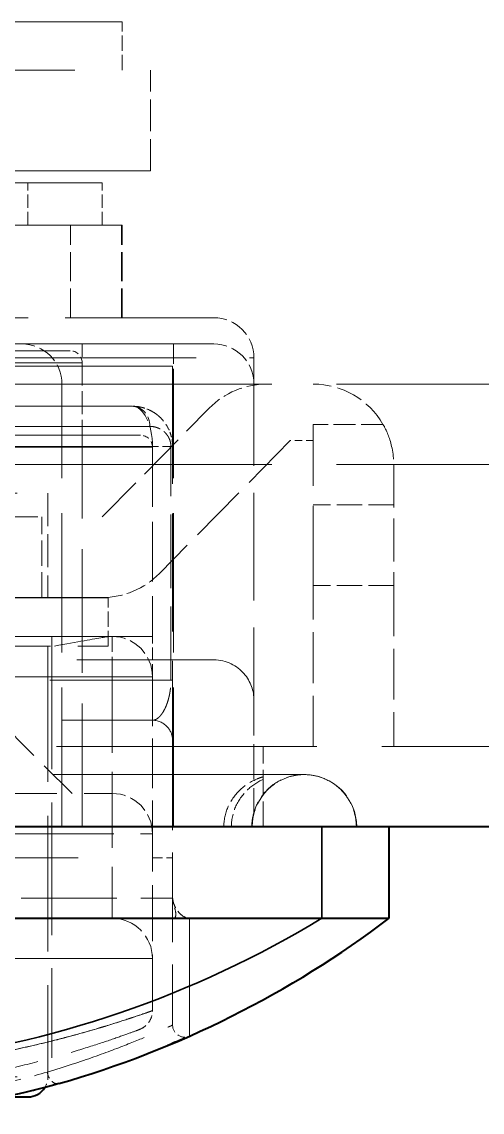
# Model space of a CAD drawing. Header units: millimetres. Extents: x 0 to 2523, y 0 to 1782.
# Drawn here: x 849.28 to 860.73, y 1201.29 to 1228.37 of the extents above; entities that cross this region are included whole.
import ezdxf

# ---------------------------------------------------------------- set-up
doc = ezdxf.new("R2010")
doc.units = ezdxf.units.MM
doc.header["$LTSCALE"] = 3
doc.linetypes.add('DASHED', pattern=[0.2067, 0.1654, -0.0413])
for name, color, linetype, lineweight in [('가려진 것(ISO)', 2, 'DASHED', 18), ('가려진 좁은 것(ISO)', 2, 'DASHED', 18), ('가시적인 것(ISO)', 3, 'Continuous', 40), ('가시적인 좁은 것(ISO)', 3, 'Continuous', 35)]:
    doc.layers.add(name, color=color, linetype=linetype, lineweight=lineweight)

msp = doc.modelspace()

# ---------------------------------------------------------------- linework, layer by layer
at = {"layer": '가려진 것(ISO)', "ltscale": 14.354425}
msp.add_line((851.7766, 1228.3739), (834.7766, 1228.3739), dxfattribs=at)
at = {"layer": '가려진 것(ISO)', "ltscale": 0.761779}
for p, q in [((851.7766, 1227.1739), (851.7766, 1228.3739)), ((851.4266, 1212.8662), (851.4266, 1214.0662))]:
    msp.add_line(p, q, dxfattribs=at)
at = {"layer": '가려진 것(ISO)', "ltscale": 15.158576}
for p, q in [((824.2766, 1227.1739), (852.4761, 1227.1739)), ((852.4761, 1224.6739), (824.2766, 1224.6739))]:
    msp.add_line(p, q, dxfattribs=at)
at = {"layer": '가려진 것(ISO)', "ltscale": 1.587147}
msp.add_line((852.4761, 1224.6739), (852.4761, 1227.1739), dxfattribs=at)
at = {"layer": '가려진 것(ISO)', "ltscale": 13.510047}
msp.add_line((851.2766, 1224.3739), (835.2766, 1224.3739), dxfattribs=at)
at = {"layer": '가려진 것(ISO)', "ltscale": 0.666544}
for p, q in [((849.4266, 1223.3239), (849.4266, 1224.3739)), ((851.2766, 1223.3239), (851.2766, 1224.3739))]:
    msp.add_line(p, q, dxfattribs=at)
at = {"layer": '가려진 것(ISO)', "ltscale": 14.593666}
msp.add_line((851.7766, 1223.3239), (838.7723, 1223.3239), dxfattribs=at)
at = {"layer": '가려진 것(ISO)', "ltscale": 1.460167}
for p, q in [((850.485, 1221.0239), (850.485, 1223.3239)), ((851.7571, 1221.0239), (851.7571, 1223.3239)), ((851.7766, 1221.0239), (851.7766, 1223.3239))]:
    msp.add_line(p, q, dxfattribs=at)
at = {"layer": '가려진 것(ISO)', "ltscale": 7.442914}
msp.add_line((854.0499, 1221.0239), (848.2766, 1221.0239), dxfattribs=at)
at = {"layer": '가려진 것(ISO)', "ltscale": 13.645111}
msp.add_line((854.0499, 1220.3739), (832.5033, 1220.3739), dxfattribs=at)
at = {"layer": '가려진 것(ISO)', "ltscale": 12.159042}
msp.add_line((850.4766, 1220.2048), (836.0766, 1220.2048), dxfattribs=at)
at = {"layer": '가려진 것(ISO)', "ltscale": 5.39654}
msp.add_line((855.0499, 1220.0239), (855.0499, 1211.5239), dxfattribs=at)
at = {"layer": '가려진 것(ISO)', "ltscale": 12.349028}
msp.add_line((833.5266, 1219.8239), (853.0266, 1219.8239), dxfattribs=at)
at = {"layer": '가려진 것(ISO)', "ltscale": 1.142718}
msp.add_line((850.7766, 1219.9048), (850.7766, 1218.1048), dxfattribs=at)
at = {"layer": '가려진 것(ISO)', "ltscale": 5.904459}
msp.add_line((853.0266, 1219.8239), (853.0266, 1210.5239), dxfattribs=at)
at = {"layer": '가려진 것(ISO)', "ltscale": 12.988315}
for p, q in [((808.7766, 1219.3739), (1106.7766, 1219.3739)), ((808.7766, 1217.3739), (1106.7766, 1217.3739))]:
    msp.add_line(p, q, dxfattribs=at)
at = {"layer": '가려진 것(ISO)', "ltscale": 6.983788}
msp.add_line((850.2766, 1208.3739), (850.2766, 1219.3739), dxfattribs=at)
at = {"layer": '가려진 것(ISO)', "ltscale": 11.397629}
msp.add_line((834.5266, 1218.8239), (852.0266, 1218.8239), dxfattribs=at)
at = {"layer": '가려진 것(ISO)', "ltscale": 2.408897}
msp.add_line((851.2766, 1216.0739), (853.939, 1218.7773), dxfattribs=at)
at = {"layer": '가려진 것(ISO)', "ltscale": 0.001875}
msp.add_line((852.0266, 1218.8239), (852.0289, 1218.8239), dxfattribs=at)
at = {"layer": '가려진 것(ISO)', "ltscale": 3.989087}
msp.add_line((856.5266, 1214.3739), (856.5266, 1218.3739), dxfattribs=at)
at = {"layer": '가려진 것(ISO)', "ltscale": 1.099577}
msp.add_line((858.2586, 1218.3739), (856.5266, 1218.3739), dxfattribs=at)
at = {"layer": '가려진 것(ISO)', "ltscale": 15.114366}
msp.add_line((852.2266, 1218.1048), (834.3266, 1218.1048), dxfattribs=at)
at = {"layer": '가려진 것(ISO)', "ltscale": 2.983925}
msp.add_line((852.5266, 1217.8048), (852.5266, 1213.1048), dxfattribs=at)
at = {"layer": '가려진 것(ISO)', "ltscale": 2.940551}
msp.add_line((855.9515, 1217.9705), (852.7015, 1214.6705), dxfattribs=at)
at = {"layer": '가려진 것(ISO)', "ltscale": 0.364987}
msp.add_line((856.5266, 1217.9705), (855.9515, 1217.9705), dxfattribs=at)
at = {"layer": '가려진 것(ISO)', "ltscale": 2.153635}
msp.add_line((858.5266, 1217.3739), (858.5266, 1214.3739), dxfattribs=at)
at = {"layer": '가려진 것(ISO)', "ltscale": 11.230227}
msp.add_line((836.6266, 1216.6662), (849.9266, 1216.6662), dxfattribs=at)
at = {"layer": '가려진 것(ISO)', "ltscale": 1.650637}
msp.add_line((849.9266, 1216.6662), (849.9266, 1214.0662), dxfattribs=at)
at = {"layer": '가려진 것(ISO)', "ltscale": 1.269698}
for p, q in [((858.5266, 1216.3739), (856.5266, 1216.3739)), ((849.7766, 1214.0739), (849.7766, 1216.0739)), ((855.2766, 1208.3739), (855.2766, 1210.3739))]:
    msp.add_line(p, q, dxfattribs=at)
at = {"layer": '가려진 것(ISO)', "ltscale": 12.901145}
for p, q in [((835.2766, 1216.0739), (851.2766, 1216.0739)), ((851.2766, 1214.0739), (835.2766, 1214.0739))]:
    msp.add_line(p, q, dxfattribs=at)
at = {"layer": '가려진 것(ISO)', "ltscale": 2.539495}
for p, q in [((856.5266, 1210.3739), (856.5266, 1214.3739)), ((858.5266, 1214.3739), (858.5266, 1210.3739))]:
    msp.add_line(p, q, dxfattribs=at)
at = {"layer": '가려진 것(ISO)', "ltscale": 5.473363}
for p, q in [((851.4266, 1214.0662), (847.2766, 1214.0662)), ((847.2766, 1212.8662), (851.4266, 1212.8662))]:
    msp.add_line(p, q, dxfattribs=at)
at = {"layer": '가려진 것(ISO)', "ltscale": 11.715744}
msp.add_line((852.5266, 1213.1048), (834.0266, 1213.1048), dxfattribs=at)
at = {"layer": '가려진 것(ISO)', "ltscale": 6.645207}
msp.add_line((850.0266, 1213.1048), (850.0266, 1202.6381), dxfattribs=at)
at = {"layer": '가려진 것(ISO)', "ltscale": 6.793318}
msp.add_line((849.9266, 1212.8662), (849.9266, 1202.1662), dxfattribs=at)
at = {"layer": '가려진 것(ISO)', "ltscale": 14.627704}
msp.add_line((832.5033, 1212.5239), (854.0499, 1212.5239), dxfattribs=at)
at = {"layer": '가려진 것(ISO)', "ltscale": 2.918018}
msp.add_line((847.2766, 1212.4548), (850.5266, 1209.2048), dxfattribs=at)
at = {"layer": '가려진 것(ISO)', "ltscale": 2.476006}
msp.add_line((852.5266, 1212.1048), (852.5266, 1208.2048), dxfattribs=at)
at = {"layer": '가려진 것(ISO)', "ltscale": 1.765907}
msp.add_line((855.0499, 1211.5239), (855.0499, 1208.7424), dxfattribs=at)
at = {"layer": '가려진 것(ISO)', "ltscale": 13.093872}
msp.add_line((834.0266, 1211.0239), (852.5266, 1211.0239), dxfattribs=at)
at = {"layer": '가려진 것(ISO)', "ltscale": 4.48956}
msp.add_line((853.0266, 1210.5239), (853.0266, 1203.4525), dxfattribs=at)
at = {"layer": '가려진 것(ISO)', "ltscale": 13.051158}
msp.add_line((1131.7766, 1210.3739), (783.7766, 1210.3739), dxfattribs=at)
at = {"layer": '가려진 것(ISO)', "ltscale": 12.600935}
msp.add_line((856.2966, 1209.6739), (830.2566, 1209.6739), dxfattribs=at)
at = {"layer": '가려진 것(ISO)', "ltscale": 0.295767}
msp.add_line((856.3049, 1209.6739), (856.2966, 1209.6739), dxfattribs=at)
at = {"layer": '가려진 것(ISO)', "ltscale": 5.452487}
msp.add_line((847.4459, 1209.2048), (851.5266, 1209.2048), dxfattribs=at)
at = {"layer": '가려진 것(ISO)', "ltscale": 2.78993}
msp.add_line((852.5266, 1203.8103), (852.5266, 1208.2048), dxfattribs=at)
at = {"layer": '가려진 것(ISO)', "ltscale": 0.997197}
for centre in [(854.0499, 1220.0239), (849.2766, 1219.3739), (854.0499, 1219.3739), (851.5266, 1212.1048), (851.5266, 1208.2048)]:
    msp.add_arc(centre, 1, 0, 90, dxfattribs=at)
at = {"layer": '가려진 것(ISO)', "ltscale": 0.299089}
for centre in [(850.4766, 1219.9048), (852.2266, 1217.8048)]:
    msp.add_arc(centre, 0.3, 0, 90, dxfattribs=at)
at = {"layer": '가려진 것(ISO)', "ltscale": 1.006889}
msp.add_arc((855.364, 1217.3739), 2, 90.00004, 135.43736, dxfattribs=at)
at = {"layer": '가려진 것(ISO)', "ltscale": 1.329628}
msp.add_arc((856.5266, 1217.3739), 2, 30, 89.99996, dxfattribs=at)
at = {"layer": '가려진 것(ISO)', "ltscale": 1.00689}
msp.add_arc((851.2766, 1216.0739), 2, 270, 315.43736, dxfattribs=at)
at = {"layer": '가려진 것(ISO)', "ltscale": 1.296386}
for start, end in [(90, 180), (0, 90)]:
    msp.add_arc((856.3049, 1208.3739), 1.3, start, end, dxfattribs=at)
at = {"layer": '가려진 것(ISO)', "ltscale": 1.21262}
msp.add_arc((851.5266, 1205.1048), 1, 0, 90, dxfattribs=at)
at = {"layer": '가려진 것(ISO)', "ltscale": 0.378595}
msp.add_arc((853.3266, 1203.4525), 0.3, 180, 293.91653, dxfattribs=at)
at = {"layer": '가려진 것(ISO)', "ltscale": 0.176454}
msp.add_arc((849.4266, 1202.1662), 0.5, 328.13407, 0, dxfattribs=at)
at = {"layer": '가려진 것(ISO)', "ltscale": 0.163274}
msp.add_ellipse((853.3423, 1206.1048), major_axis=(0.3158, 0), ratio=0.00001, start_param=3.1416056, end_param=3.5468886, dxfattribs=at)
at = {"layer": '가려진 것(ISO)', "ltscale": 0.606404}
msp.add_open_spline([(852.6856, 1218.576), (852.6733, 1218.5868), (852.6606, 1218.5974), (852.6475, 1218.6078), (852.6188, 1218.6305), (852.5881, 1218.6523), (852.555, 1218.6729), (852.5219, 1218.6935), (852.4864, 1218.7129), (852.4483, 1218.7306), (852.4102, 1218.7484), (852.3694, 1218.7644), (852.3258, 1218.7781), (852.2821, 1218.7918), (852.2356, 1218.8031), (852.1857, 1218.8112), (852.1359, 1218.8192), (852.0827, 1218.8239), (852.0266, 1218.8239)], degree=3, knots=[0.63610826, 0.63610826, 0.63610826, 0.63610826, 0.66666667, 0.66666667, 0.66666667, 0.73333333, 0.73333333, 0.73333333, 0.8, 0.8, 0.8, 0.86666667, 0.86666667, 0.86666667, 0.93333333, 0.93333333, 0.93333333, 1, 1, 1, 1], dxfattribs=at)
at = {"layer": '가려진 것(ISO)', "ltscale": 0.416744}
msp.add_open_spline([(852.0909, 1218.8218), (852.2342, 1218.8126), (852.3745, 1218.7726), (852.5194, 1218.6943), (852.5366, 1218.6843), (852.5535, 1218.6738)], degree=3, knots=[0, 0, 0, 0, 0.057559558, 0.057559558, 0.065405946, 0.065405946, 0.065405946, 0.065405946], dxfattribs=at)
at = {"layer": '가려진 것(ISO)', "ltscale": 0.332304}
msp.add_open_spline([(852.6856, 1218.576), (852.7361, 1218.5318), (852.7835, 1218.4814), (852.8712, 1218.3645), (852.9114, 1218.2968), (852.9437, 1218.2225)], degree=3, knots=[0, 0, 0, 0, 0.025535917, 0.025535917, 0.052246038, 0.052246038, 0.052246038, 0.052246038], dxfattribs=at)
at = {"layer": '가려진 것(ISO)', "ltscale": 1.844594}
msp.add_open_spline([(858.2586, 1218.3739), (858.2835, 1218.3364), (858.3208, 1218.2801), (858.4592, 1217.9206), (858.5263, 1217.6705), (858.5266, 1217.3739)], degree=3, knots=[-0.61266995, -0.61266995, -0.61266995, -0.61266995, -0.46636399, -0.46636399, -0.33262756, -0.33262756, -0.33262756, -0.33262756], dxfattribs=at)
at = {"layer": '가려진 것(ISO)', "ltscale": 0.2691}
msp.add_open_spline([(853.0266, 1217.8239), (853.0266, 1217.8528), (853.0253, 1217.8812), (853.023, 1217.9087), (853.0206, 1217.9363), (853.0172, 1217.9631), (853.0128, 1217.9895), (853.0083, 1218.016), (853.0028, 1218.0422), (852.9963, 1218.0679), (852.9899, 1218.0936), (852.9824, 1218.1189), (852.9738, 1218.1445), (852.9651, 1218.1701), (852.9552, 1218.1959), (852.9438, 1218.2222), (852.9438, 1218.2223), (852.9437, 1218.2224), (852.9437, 1218.2225)], degree=3, knots=[0, 0, 0, 0, 0.06666667, 0.06666667, 0.06666667, 0.13333333, 0.13333333, 0.13333333, 0.2, 0.2, 0.2, 0.26666667, 0.26666667, 0.26666667, 0.33333333, 0.33333333, 0.33333333, 0.33358734, 0.33358734, 0.33358734, 0.33358734], dxfattribs=at)
at = {"layer": '가려진 것(ISO)', "ltscale": 0.11017}
msp.add_open_spline([(853.0117, 1217.9956), (853.0214, 1217.9398), (853.0266, 1217.8816), (853.0266, 1217.8239)], degree=3, dxfattribs=at)
at = {"layer": '가려진 것(ISO)', "ltscale": 3.177325}
msp.add_open_spline([(855.0499, 1211.5239), (855.0499, 1211.7454), (854.9719, 1211.9893), (854.6313, 1212.3775), (854.3691, 1212.5239), (854.0499, 1212.5239)], degree=3, knots=[-1.43309057, -1.43309057, -1.43309057, -1.43309057, -1.19562768, -1.19562768, -0.95816479, -0.95816479, -0.95816479, -0.95816479], dxfattribs=at)
at = {"layer": '가려진 것(ISO)', "ltscale": 2.020038}
msp.add_open_spline([(852.5266, 1211.0239), (852.6849, 1211.0239), (852.8167, 1210.9512), (852.9876, 1210.7568), (853.0266, 1210.6345), (853.0266, 1210.5239)], degree=3, knots=[0.59163886, 0.59163886, 0.59163886, 0.59163886, 0.74189874, 0.74189874, 0.89215861, 0.89215861, 0.89215861, 0.89215861], dxfattribs=at)
at = {"layer": '가려진 것(ISO)', "ltscale": 1.296841}
msp.add_open_spline([(854.9966, 1208.3739), (854.9966, 1208.5106), (855.0183, 1208.6469), (855.0605, 1208.7764), (855.1026, 1208.9059), (855.1653, 1209.0286), (855.245, 1209.1382), (855.3247, 1209.2479), (855.4213, 1209.3447), (855.531, 1209.4245), (855.6406, 1209.5044), (855.7633, 1209.5673), (855.893, 1209.6097), (856.0228, 1209.6521), (856.1595, 1209.6739), (856.2966, 1209.6739)], degree=3, knots=[0, 0, 0, 0, 0.2, 0.2, 0.2, 0.4, 0.4, 0.4, 0.6, 0.6, 0.6, 0.8, 0.8, 0.8, 1, 1, 1, 1], dxfattribs=at)
at = {"layer": '가려진 것(ISO)', "ltscale": 1.296803}
msp.add_open_spline([(856.2966, 1209.6739), (856.4337, 1209.6739), (856.5704, 1209.6521), (856.7001, 1209.6097), (856.8298, 1209.5673), (856.9525, 1209.5044), (857.0622, 1209.4246), (857.1718, 1209.3447), (857.2684, 1209.2479), (857.3481, 1209.1382), (857.4278, 1209.0286), (857.4905, 1208.9059), (857.5327, 1208.7764), (857.5749, 1208.6469), (857.5966, 1208.5106), (857.5966, 1208.3739)], degree=3, knots=[0, 0, 0, 0, 0.2, 0.2, 0.2, 0.4, 0.4, 0.4, 0.6, 0.6, 0.6, 0.8, 0.8, 0.8, 1, 1, 1, 1], dxfattribs=at)
at = {"layer": '가려진 것(ISO)', "ltscale": 0.58425}
msp.add_open_spline([(853.0522, 1206.1048), (853.069, 1206.1048), (853.0896, 1206.1198), (853.1129, 1206.1927), (853.1059, 1206.2477), (853.0861, 1206.341), (853.0709, 1206.3926), (853.0506, 1206.4712), (853.044, 1206.4981), (853.0336, 1206.5514), (853.0295, 1206.5778), (853.0276, 1206.6048)], degree=3, knots=[0.000001, 0.000001, 0.000001, 0.000001, 0.02448974, 0.02448974, 0.0544278, 0.0544278, 0.08463518, 0.08463518, 0.09880659, 0.09880659, 0.11135374, 0.11135374, 0.11135374, 0.11135374], dxfattribs=at)
at = {"layer": '가려진 것(ISO)', "ltscale": 0.513669}
msp.add_open_spline([(853.0276, 1206.6048), (853.0312, 1206.5536), (853.0437, 1206.4993), (853.0753, 1206.418), (853.0877, 1206.3916), (853.123, 1206.3278), (853.1479, 1206.2919), (853.2158, 1206.2121), (853.2627, 1206.1719), (853.3592, 1206.1182), (853.4057, 1206.1048), (853.4482, 1206.1048)], degree=3, knots=[0.000001834, 0.000001834, 0.000001834, 0.000001834, 0.015415401, 0.015415401, 0.02328266, 0.02328266, 0.035523841, 0.035523841, 0.053895909, 0.053895909, 0.071218311, 0.071218311, 0.071218311, 0.071218311], dxfattribs=at)
at = {"layer": '가려진 것(ISO)', "ltscale": 0.383739}
msp.add_open_spline([(852.2033, 1203.3427), (852.2663, 1203.3666), (852.3232, 1203.4025), (852.3716, 1203.4486), (852.42, 1203.4948), (852.4596, 1203.5515), (852.4861, 1203.6135), (852.5127, 1203.6755), (852.5265, 1203.7428), (852.5265, 1203.8103)], degree=3, knots=[0.00000003, 0.00000003, 0.00000003, 0.00000003, 0.33333333, 0.33333333, 0.33333333, 0.66666667, 0.66666667, 0.66666667, 1, 1, 1, 1], dxfattribs=at)
at = {"layer": '가려진 것(ISO)', "ltscale": 6.925572}
msp.add_open_spline([(846.2995, 1201.9075), (846.7302, 1201.959), (847.1457, 1202.0198), (847.5456, 1202.0878), (847.9456, 1202.1558), (848.3299, 1202.231), (848.6927, 1202.3099), (849.0555, 1202.3889), (849.3969, 1202.4715), (849.7127, 1202.554), (850.0284, 1202.6364), (850.3186, 1202.7187), (850.5799, 1202.7969), (850.8413, 1202.8751), (851.0738, 1202.9492), (851.2761, 1203.0161), (851.4783, 1203.083), (851.6502, 1203.1426), (851.788, 1203.1915), (851.9258, 1203.2403), (852.0295, 1203.2783), (852.0979, 1203.3036), (852.1664, 1203.3289), (852.1995, 1203.3414), (852.2033, 1203.3428)], degree=3, knots=[0, 0, 0, 0, 0.125, 0.125, 0.125, 0.25, 0.25, 0.25, 0.375, 0.375, 0.375, 0.5, 0.5, 0.5, 0.625, 0.625, 0.625, 0.75, 0.75, 0.75, 0.875, 0.875, 0.875, 1, 1, 1, 1], dxfattribs=at)
at = {"layer": '가려진 것(ISO)', "ltscale": 0.01334}
msp.add_open_spline([(853.4302, 1203.1709), (853.4332, 1203.172), (853.4362, 1203.1732), (853.4408, 1203.175), (853.4423, 1203.1757), (853.4446, 1203.1766), (853.4454, 1203.177), (853.4464, 1203.1774), (853.4466, 1203.1775), (853.447, 1203.1777), (853.4471, 1203.1777), (853.4475, 1203.1779), (853.4477, 1203.178), (853.448, 1203.1781), (853.4481, 1203.1782), (853.4482, 1203.1782)], degree=3, knots=[0, 0, 0, 0, 0.0009744951, 0.0009744951, 0.0014672886, 0.0014672886, 0.0017285839, 0.0017285839, 0.0018084557, 0.0018084557, 0.0018762776, 0.0018762776, 0.0019903639, 0.0019903639, 0.0021149523, 0.0021149523, 0.0021149523, 0.0021149523], dxfattribs=at)
at = {"layer": '가려진 것(ISO)', "ltscale": 1.095966}
msp.add_open_spline([(851.4134, 1202.38), (851.0731, 1202.2633), (850.6944, 1202.1417), (850.2845, 1202.0225)], degree=3, dxfattribs=at)
at = {"layer": '가려진 좁은 것(ISO)', "ltscale": 0.641886}
msp.add_line((850.7766, 1220.3739), (850.7766, 1219.9048), dxfattribs=at)
at = {"layer": '가려진 좁은 것(ISO)', "ltscale": 0.997197}
for p, q in [((853.0499, 1220.3739), (853.0499, 1219.3739)), ((851.5266, 1212.1048), (851.5266, 1213.1048))]:
    msp.add_line(p, q, dxfattribs=at)
at = {"layer": '가려진 좁은 것(ISO)', "ltscale": 10.747838}
msp.add_line((848.2766, 1220.0239), (855.0499, 1220.0239), dxfattribs=at)
at = {"layer": '가려진 좁은 것(ISO)', "ltscale": 12.665669}
msp.add_line((850.7766, 1219.9048), (835.7766, 1219.9048), dxfattribs=at)
at = {"layer": '가려진 좁은 것(ISO)', "ltscale": 6.983788}
msp.add_line((853.0499, 1208.3739), (853.0499, 1219.3739), dxfattribs=at)
at = {"layer": '가려진 좁은 것(ISO)', "ltscale": 11.963363}
msp.add_line((834.0923, 1218.3239), (852.4609, 1218.3239), dxfattribs=at)
at = {"layer": '가려진 좁은 것(ISO)', "ltscale": 6.178022}
msp.add_line((850.7766, 1208.3739), (850.7766, 1218.1048), dxfattribs=at)
at = {"layer": '가려진 좁은 것(ISO)', "ltscale": 14.916949}
for p, q in [((852.5266, 1217.8239), (834.0266, 1217.8239)), ((834.0266, 1207.6048), (852.5266, 1207.6048))]:
    msp.add_line(p, q, dxfattribs=at)
at = {"layer": '가려진 좁은 것(ISO)', "ltscale": 11.715744}
for p, q in [((852.5266, 1217.8048), (834.0266, 1217.8048)), ((852.5266, 1212.1048), (834.0266, 1212.1048)), ((852.5266, 1205.1048), (834.0266, 1205.1048))]:
    msp.add_line(p, q, dxfattribs=at)
at = {"layer": '가려진 좁은 것(ISO)', "ltscale": 0.012046}
msp.add_line((852.5266, 1217.8048), (852.5266, 1217.8239), dxfattribs=at)
at = {"layer": '가려진 좁은 것(ISO)', "ltscale": 3.682313}
msp.add_line((852.9857, 1212.0239), (852.9857, 1217.8239), dxfattribs=at)
at = {"layer": '가려진 좁은 것(ISO)', "ltscale": 1.269698}
msp.add_line((858.5266, 1214.3739), (856.5266, 1214.3739), dxfattribs=at)
at = {"layer": '가려진 좁은 것(ISO)', "ltscale": 0.634799}
msp.add_line((852.5266, 1212.1048), (852.5266, 1213.1048), dxfattribs=at)
at = {"layer": '가려진 좁은 것(ISO)', "ltscale": 3.809293}
msp.add_line((851.5266, 1212.1048), (851.5266, 1206.1048), dxfattribs=at)
at = {"layer": '가려진 좁은 것(ISO)', "ltscale": 13.227976}
msp.add_line((833.5674, 1212.0239), (852.9857, 1212.0239), dxfattribs=at)
at = {"layer": '가려진 좁은 것(ISO)', "ltscale": 0.129137}
msp.add_line((853.0266, 1212.0239), (852.9857, 1212.0239), dxfattribs=at)
at = {"layer": '가려진 좁은 것(ISO)', "ltscale": 5.401114}
msp.add_line((848.8826, 1208.2048), (852.5266, 1208.2048), dxfattribs=at)
at = {"layer": '가려진 좁은 것(ISO)', "ltscale": 0.498548}
msp.add_line((852.5266, 1207.6048), (853.0266, 1207.6048), dxfattribs=at)
at = {"layer": '가려진 좁은 것(ISO)', "ltscale": 7.355735}
msp.add_line((853.4482, 1203.1782), (853.4482, 1206.1048), dxfattribs=at)
at = {"layer": '가려진 좁은 것(ISO)', "ltscale": 11.230227}
msp.add_line((836.6266, 1202.1662), (849.9266, 1202.1662), dxfattribs=at)
at = {"layer": '가려진 좁은 것(ISO)', "ltscale": 0.498548}
for centre, major_axis, ratio, start_param, end_param in [((852.0266, 1218.3239), (0, 0.5), 0.8686325, 4.712389, 6.2831853), ((852.5266, 1217.8239), (0.5, 0), 0.0000128, 0, 1.5707962)]:
    msp.add_ellipse(centre, major_axis=major_axis, ratio=ratio, start_param=start_param, end_param=end_param, dxfattribs=at)
at = {"layer": '가려진 좁은 것(ISO)', "ltscale": 1.056869}
msp.add_ellipse((852.0265, 1217.8238), major_axis=(0, 1.0001), ratio=0.5000004, start_param=4.712513, end_param=6.2831912, dxfattribs=at)
at = {"layer": '가려진 좁은 것(ISO)', "ltscale": 0.129137}
msp.add_ellipse((852.5266, 1217.8239), major_axis=(0.5, 0), ratio=0.00001, start_param=6.2831535, end_param=6.6902671, dxfattribs=at)
at = {"layer": '가려진 좁은 것(ISO)', "ltscale": 0.335054}
msp.add_ellipse((850.115, 1202.2858), major_axis=(0.0828, -0.2884), ratio=0.6658707, start_param=4.5235686, end_param=6.2831853, dxfattribs=at)
at = {"layer": '가려진 좁은 것(ISO)', "ltscale": 0.865119}
msp.add_open_spline([(852.9857, 1217.8239), (852.9857, 1217.8384), (852.985, 1217.8525), (852.9838, 1217.8663), (852.9826, 1217.8801), (852.9808, 1217.8935), (852.9785, 1217.9067), (852.9761, 1217.92), (852.9732, 1217.933), (852.9698, 1217.9459), (852.9664, 1217.9588), (852.9625, 1217.9714), (852.958, 1217.9842), (852.9535, 1217.997), (852.9483, 1218.0099), (852.9423, 1218.0231), (852.9363, 1218.0362), (852.9295, 1218.0496), (852.9218, 1218.063), (852.9141, 1218.0765), (852.9055, 1218.0901), (852.896, 1218.1034), (852.8866, 1218.1168), (852.8762, 1218.13), (852.865, 1218.1429), (852.8538, 1218.1558), (852.8417, 1218.1684), (852.8287, 1218.1805), (852.8157, 1218.1927), (852.8018, 1218.2045), (852.7867, 1218.2159), (852.7717, 1218.2272), (852.7556, 1218.2381), (852.7382, 1218.2484), (852.7208, 1218.2587), (852.7022, 1218.2684), (852.6822, 1218.2773), (852.6622, 1218.2861), (852.6408, 1218.2942), (852.6179, 1218.301), (852.595, 1218.3079), (852.5706, 1218.3135), (852.5444, 1218.3175), (852.5183, 1218.3216), (852.4905, 1218.3239), (852.4609, 1218.3239)], degree=3, knots=[0, 0, 0, 0, 0.0666667, 0.0666667, 0.0666667, 0.1333333, 0.1333333, 0.1333333, 0.2, 0.2, 0.2, 0.2666667, 0.2666667, 0.2666667, 0.3333333, 0.3333333, 0.3333333, 0.4, 0.4, 0.4, 0.4666667, 0.4666667, 0.4666667, 0.5333333, 0.5333333, 0.5333333, 0.6, 0.6, 0.6, 0.6666667, 0.6666667, 0.6666667, 0.7333333, 0.7333333, 0.7333333, 0.8, 0.8, 0.8, 0.8666667, 0.8666667, 0.8666667, 0.9333333, 0.9333333, 0.9333333, 1, 1, 1, 1], dxfattribs=at)
at = {"layer": '가려진 좁은 것(ISO)', "ltscale": 2.994815}
msp.add_open_spline([(850.0865, 1212.8662), (850.6709, 1212.9725), (851.0774, 1213.0431), (851.3756, 1213.096), (851.4246, 1213.1048), (851.4265, 1213.1048)], degree=3, knots=[0, 0, 0, 0, 0.32069932, 0.32069932, 0.47314519, 0.47314519, 0.47314519, 0.47314519], dxfattribs=at)
at = {"layer": '가려진 좁은 것(ISO)', "ltscale": 1.983279}
msp.add_open_spline([(852.5266, 1211.0239), (852.546, 1211.0239), (852.5645, 1211.0274), (852.5822, 1211.0333), (852.5999, 1211.0392), (852.6167, 1211.0475), (852.6329, 1211.0575), (852.649, 1211.0676), (852.6645, 1211.0794), (852.6792, 1211.0925), (852.6939, 1211.1056), (852.7079, 1211.1199), (852.7212, 1211.135), (852.7344, 1211.15), (852.7468, 1211.1658), (852.7584, 1211.182), (852.77, 1211.1981), (852.7809, 1211.2146), (852.7911, 1211.2312), (852.8013, 1211.2478), (852.8108, 1211.2646), (852.8197, 1211.2814), (852.8287, 1211.2983), (852.837, 1211.3151), (852.8449, 1211.3319), (852.8527, 1211.3488), (852.86, 1211.3655), (852.8669, 1211.3822), (852.8738, 1211.3989), (852.8802, 1211.4155), (852.8863, 1211.4321), (852.8923, 1211.4486), (852.898, 1211.4651), (852.9033, 1211.4814), (852.9086, 1211.4978), (852.9136, 1211.5141), (852.9183, 1211.5303), (852.923, 1211.5465), (852.9273, 1211.5627), (852.9314, 1211.5786), (852.9354, 1211.5946), (852.9392, 1211.6104), (852.9427, 1211.6259), (852.9461, 1211.6415), (852.9493, 1211.6568), (852.9523, 1211.6719), (852.9552, 1211.6871), (852.958, 1211.7022), (852.9606, 1211.7178), (852.9632, 1211.7334), (852.9656, 1211.7495), (852.968, 1211.7662), (852.9703, 1211.783), (852.9725, 1211.8004), (852.9745, 1211.8187), (852.9765, 1211.837), (852.9784, 1211.8562), (852.98, 1211.8769), (852.9816, 1211.8976), (852.983, 1211.9197), (852.984, 1211.9441), (852.985, 1211.9685), (852.9857, 1211.9952), (852.9857, 1212.0239)], degree=3, knots=[0, 0, 0, 0, 0.047619, 0.047619, 0.047619, 0.0952381, 0.0952381, 0.0952381, 0.1428571, 0.1428571, 0.1428571, 0.1904762, 0.1904762, 0.1904762, 0.2380952, 0.2380952, 0.2380952, 0.2857143, 0.2857143, 0.2857143, 0.3333333, 0.3333333, 0.3333333, 0.3809524, 0.3809524, 0.3809524, 0.4285714, 0.4285714, 0.4285714, 0.4761905, 0.4761905, 0.4761905, 0.5238095, 0.5238095, 0.5238095, 0.5714286, 0.5714286, 0.5714286, 0.6190476, 0.6190476, 0.6190476, 0.6666667, 0.6666667, 0.6666667, 0.7142857, 0.7142857, 0.7142857, 0.7619048, 0.7619048, 0.7619048, 0.8095238, 0.8095238, 0.8095238, 0.8571429, 0.8571429, 0.8571429, 0.9047619, 0.9047619, 0.9047619, 0.952381, 0.952381, 0.952381, 1, 1, 1, 1], dxfattribs=at)
at = {"layer": '가려진 좁은 것(ISO)', "ltscale": 1.076924}
msp.add_open_spline([(854.2995, 1208.3739), (854.2995, 1208.5314), (854.3381, 1208.7164), (854.4644, 1209.0104), (854.5762, 1209.1702), (854.8143, 1209.3998), (854.9842, 1209.5086), (855.1831, 1209.5883), (855.229, 1209.6043), (855.2766, 1209.618)], degree=3, knots=[0.39500401, 0.39500401, 0.39500401, 0.39500401, 0.44224494, 0.44224494, 0.49101213, 0.49101213, 0.54144917, 0.54144917, 0.55531581, 0.55531581, 0.55531581, 0.55531581], dxfattribs=at)
at = {"layer": '가려진 좁은 것(ISO)', "ltscale": 0.952656}
msp.add_open_spline([(855.2766, 1209.5539), (855.1372, 1209.4922), (854.9929, 1209.3951), (854.7679, 1209.1799), (854.655, 1209.0189), (854.5269, 1208.7216), (854.4877, 1208.5338), (854.4877, 1208.3739)], degree=3, knots=[0.25126608, 0.25126608, 0.25126608, 0.25126608, 0.29551489, 0.29551489, 0.34467575, 0.34467575, 0.39263826, 0.39263826, 0.39263826, 0.39263826], dxfattribs=at)
at = {"layer": '가려진 좁은 것(ISO)', "ltscale": 4.808488}
msp.add_open_spline([(846.2766, 1206.6048), (846.4826, 1206.6048), (846.6878, 1206.6048), (846.892, 1206.6048), (847.5107, 1206.6048), (848.1205, 1206.6048), (848.7154, 1206.6048), (849.2987, 1206.6048), (849.8677, 1206.6048), (850.4186, 1206.6048), (850.506, 1206.6048), (850.593, 1206.6048), (850.6795, 1206.6048), (851.1214, 1206.6048), (851.5508, 1206.6048), (851.9657, 1206.6048), (852.2208, 1206.6048), (852.4704, 1206.6048), (852.714, 1206.6048), (852.8197, 1206.6048), (852.9242, 1206.6048), (853.0276, 1206.6048)], degree=3, knots=[0.00000121, 0.00000121, 0.00000121, 0.00000121, 0.08329846, 0.08329846, 0.08329846, 0.33567302, 0.33567302, 0.33567302, 0.58314297, 0.58314297, 0.58314297, 0.62242524, 0.62242524, 0.62242524, 0.82308864, 0.82308864, 0.82308864, 0.94647487, 0.94647487, 0.94647487, 1, 1, 1, 1], dxfattribs=at)
at = {"layer": '가려진 좁은 것(ISO)', "ltscale": 11.800974}
msp.add_open_spline([(852.5266, 1203.8103), (852.5266, 1203.8103), (852.4764, 1203.7925), (852.3745, 1203.7572), (852.2727, 1203.7218), (852.1191, 1203.669), (851.9135, 1203.6017), (851.7079, 1203.5343), (851.4497, 1203.4524), (851.1442, 1203.3622), (850.8387, 1203.272), (850.4859, 1203.1736), (850.0956, 1203.0749), (849.7052, 1202.9762), (849.2775, 1202.8772), (848.8216, 1202.7846), (848.3658, 1202.692), (847.882, 1202.6057), (847.3782, 1202.5308), (846.8745, 1202.4558), (846.3509, 1202.3922), (845.8137, 1202.3431), (845.2765, 1202.2941), (844.7257, 1202.2596), (844.1689, 1202.2418), (843.6121, 1202.224), (843.0492, 1202.2229), (842.4897, 1202.2386), (841.9303, 1202.2544), (841.3741, 1202.2871), (840.8294, 1202.335), (840.2848, 1202.383), (839.7516, 1202.4462), (839.2379, 1202.5215), (838.7241, 1202.5967), (838.23, 1202.6841), (837.7729, 1202.7762), (837.3158, 1202.8683), (836.8959, 1202.9652), (836.5292, 1203.0569), (836.1625, 1203.1486), (835.8481, 1203.235), (835.5821, 1203.3117), (835.3161, 1203.3884), (835.0981, 1203.4553), (834.917, 1203.5125), (834.7358, 1203.5697), (834.5916, 1203.6172), (834.4758, 1203.6559), (834.3601, 1203.6946), (834.2727, 1203.7246), (834.2068, 1203.7474), (834.1408, 1203.7703), (834.0962, 1203.786), (834.0676, 1203.796), (834.039, 1203.8061), (834.0266, 1203.8105), (834.0266, 1203.8105)], degree=3, knots=[0, 0, 0, 0, 0.0526316, 0.0526316, 0.0526316, 0.1052632, 0.1052632, 0.1052632, 0.1578947, 0.1578947, 0.1578947, 0.2105263, 0.2105263, 0.2105263, 0.2631579, 0.2631579, 0.2631579, 0.3157895, 0.3157895, 0.3157895, 0.3684211, 0.3684211, 0.3684211, 0.4210526, 0.4210526, 0.4210526, 0.4736842, 0.4736842, 0.4736842, 0.5263158, 0.5263158, 0.5263158, 0.5789474, 0.5789474, 0.5789474, 0.6315789, 0.6315789, 0.6315789, 0.6842105, 0.6842105, 0.6842105, 0.7368421, 0.7368421, 0.7368421, 0.7894737, 0.7894737, 0.7894737, 0.8421053, 0.8421053, 0.8421053, 0.8947368, 0.8947368, 0.8947368, 0.9473684, 0.9473684, 0.9473684, 1, 1, 1, 1], dxfattribs=at)
at = {"layer": '가려진 좁은 것(ISO)', "ltscale": 11.800929}
msp.add_open_spline([(834.0266, 1203.8105), (834.0266, 1203.8105), (834.0763, 1203.7928), (834.1771, 1203.7577), (834.1786, 1203.7572), (834.1801, 1203.7567), (834.1817, 1203.7561), (834.2825, 1203.7211), (834.4331, 1203.6694), (834.6333, 1203.6038), (834.6394, 1203.6018), (834.6455, 1203.5998), (834.6517, 1203.5977), (834.8518, 1203.5323), (835.1001, 1203.4536), (835.3912, 1203.3674), (835.4047, 1203.3635), (835.4183, 1203.3594), (835.432, 1203.3554), (835.7224, 1203.2699), (836.0539, 1203.1776), (836.4185, 1203.0848), (836.4414, 1203.079), (836.4645, 1203.0731), (836.4877, 1203.0673), (836.8505, 1202.976), (837.2448, 1202.8846), (837.6648, 1202.7982), (837.6984, 1202.7913), (837.7322, 1202.7844), (837.7662, 1202.7775), (838.1834, 1202.6933), (838.6251, 1202.6142), (839.0881, 1202.5438), (839.1333, 1202.5369), (839.1787, 1202.5302), (839.2243, 1202.5235), (839.6838, 1202.456), (840.1634, 1202.3973), (840.6561, 1202.3508), (840.7131, 1202.3455), (840.7703, 1202.3402), (840.8277, 1202.3352), (841.3152, 1202.2922), (841.8147, 1202.2613), (842.3201, 1202.2439), (842.3881, 1202.2416), (842.4563, 1202.2395), (842.5245, 1202.2377), (843.0228, 1202.2242), (843.5262, 1202.2241), (844.029, 1202.2377), (844.1063, 1202.2398), (844.1837, 1202.2422), (844.261, 1202.2449), (844.7549, 1202.2623), (845.2472, 1202.2929), (845.7315, 1202.3357), (845.8157, 1202.3432), (845.8997, 1202.351), (845.9834, 1202.3591), (846.4564, 1202.4053), (846.9204, 1202.4628), (847.368, 1202.5292), (847.455, 1202.5421), (847.5414, 1202.5554), (847.627, 1202.5689), (848.0602, 1202.6374), (848.4758, 1202.7137), (848.8664, 1202.7937), (848.9508, 1202.811), (849.034, 1202.8284), (849.1159, 1202.846), (849.4886, 1202.926), (849.836, 1203.0086), (850.1538, 1203.0897), (850.2296, 1203.109), (850.3037, 1203.1283), (850.3761, 1203.1474), (850.6739, 1203.2261), (850.9427, 1203.3024), (851.1804, 1203.3729), (851.2427, 1203.3914), (851.3029, 1203.4095), (851.3609, 1203.4272), (851.5782, 1203.4933), (851.7656, 1203.5532), (851.9228, 1203.6047), (851.9678, 1203.6195), (852.0103, 1203.6335), (852.0503, 1203.6469), (852.1873, 1203.6926), (852.2952, 1203.7297), (852.3737, 1203.7569), (852.398, 1203.7653), (852.4195, 1203.7728), (852.4381, 1203.7793), (852.4968, 1203.7998), (852.5265, 1203.8104), (852.5265, 1203.8104)], degree=3, knots=[0, 0, 0, 0, 0.0588235, 0.0588235, 0.0588235, 0.0597082, 0.0597082, 0.0597082, 0.1176471, 0.1176471, 0.1176471, 0.1194131, 0.1194131, 0.1194131, 0.1764706, 0.1764706, 0.1764706, 0.1791178, 0.1791178, 0.1791178, 0.2352941, 0.2352941, 0.2352941, 0.2388317, 0.2388317, 0.2388317, 0.2941176, 0.2941176, 0.2941176, 0.2985477, 0.2985477, 0.2985477, 0.3529412, 0.3529412, 0.3529412, 0.3582503, 0.3582503, 0.3582503, 0.4117647, 0.4117647, 0.4117647, 0.4179581, 0.4179581, 0.4179581, 0.4705882, 0.4705882, 0.4705882, 0.4776709, 0.4776709, 0.4776709, 0.5294118, 0.5294118, 0.5294118, 0.5373762, 0.5373762, 0.5373762, 0.5882353, 0.5882353, 0.5882353, 0.5970758, 0.5970758, 0.5970758, 0.6470588, 0.6470588, 0.6470588, 0.6567732, 0.6567732, 0.6567732, 0.7058824, 0.7058824, 0.7058824, 0.7164878, 0.7164878, 0.7164878, 0.7647059, 0.7647059, 0.7647059, 0.7762063, 0.7762063, 0.7762063, 0.8235294, 0.8235294, 0.8235294, 0.8359272, 0.8359272, 0.8359272, 0.8823529, 0.8823529, 0.8823529, 0.8956448, 0.8956448, 0.8956448, 0.9411765, 0.9411765, 0.9411765, 0.9553208, 0.9553208, 0.9553208, 1, 1, 1, 1], dxfattribs=at)
at = {"layer": '가려진 좁은 것(ISO)', "ltscale": 5.155984}
msp.add_open_spline([(849.9108, 1202.2858), (850.3488, 1202.4153), (850.7332, 1202.5427), (851.0679, 1202.6608), (851.4026, 1202.779), (851.6874, 1202.8878), (851.9257, 1202.9825), (852.164, 1203.0772), (852.3569, 1203.1579), (852.5149, 1203.2258), (852.673, 1203.2938), (852.7967, 1203.3489), (852.8857, 1203.3886), (852.9746, 1203.4283), (853.0266, 1203.4525), (853.0266, 1203.4525)], degree=3, knots=[0, 0, 0, 0, 0.2, 0.2, 0.2, 0.4, 0.4, 0.4, 0.6, 0.6, 0.6, 0.8, 0.8, 0.8, 1, 1, 1, 1], dxfattribs=at)
at = {"layer": '가려진 좁은 것(ISO)', "ltscale": 2.804451}
msp.add_open_spline([(846.1695, 1201.5885), (846.5901, 1201.6309), (847.0157, 1201.6841), (847.4367, 1201.7484), (847.8576, 1201.8126), (848.2742, 1201.8877), (848.6888, 1201.9768), (849.1034, 1202.0659), (849.5156, 1202.1689), (849.9108, 1202.2858)], degree=3, knots=[0, 0, 0, 0, 0.33333333, 0.33333333, 0.33333333, 0.66666667, 0.66666667, 0.66666667, 0.99999998, 0.99999998, 0.99999998, 0.99999998], dxfattribs=at)
at = {"layer": '가시적인 것(ISO)'}
for p, q in [((1133.7766, 1208.3739), (781.7766, 1208.3739)), ((858.414, 1206.1048), (858.414, 1208.3739)), ((848.8332, 1201.6662), (849.4266, 1201.6662))]:
    msp.add_line(p, q, dxfattribs=at)
for centre, radius, start, end in [((843.2766, 1226.1139), 25.09, 286.01284, 307.10854), ((849.4266, 1202.1662), 0.5, 270, 328.13407)]:
    msp.add_arc(centre, radius, start, end, dxfattribs=at)
for points, knots in [([(846.2766, 1206.1048), (846.7132, 1206.1048), (847.1449, 1206.1047), (847.994, 1206.1048), (848.4107, 1206.1048), (849.6365, 1206.1048), (850.4152, 1206.1048), (851.6375, 1206.1048), (852.1053, 1206.1048), (853.4407, 1206.1048), (854.2373, 1206.1048), (855.6363, 1206.1048), (856.2367, 1206.1048), (856.7401, 1206.1048)], [-1.4345196, -1.4345196, -1.4345196, -1.4345196, -1.3002693, -1.3002693, -1.1658564, -1.1658564, -0.8969451, -0.8969451, -0.7176518, -0.7176518, -0.3586651, -0.3586651, -0.000001, -0.000001, -0.000001, -0.000001]), ([(856.7401, 1206.1048), (857.0187, 1206.1048), (857.263, 1206.1048), (857.6817, 1206.1048), (857.8561, 1206.1048), (858.2747, 1206.1048), (858.3583, 1206.1048), (858.414, 1206.1048)], [-0.79365146, -0.79365146, -0.79365146, -0.79365146, -0.59526888, -0.59526888, -0.39685764, -0.39685764, -0.000001, -0.000001, -0.000001, -0.000001]), ([(850.1977, 1201.9974), (849.3702, 1201.76), (848.3995, 1201.5595), (847.0049, 1201.367), (846.6411, 1201.3243), (846.2709, 1201.2883)], [0, 0, 0, 0, 0.34312454, 0.34312454, 0.45974379, 0.45974379, 0.45974379, 0.45974379])]:
    msp.add_open_spline(points, degree=3, knots=knots, dxfattribs=at)
msp.add_open_spline([(853.3188, 1203.1212), (853.2282, 1203.0817), (853.0893, 1203.0215), (852.907, 1202.9457)], degree=3, dxfattribs=at)
at = {"layer": '가시적인 좁은 것(ISO)'}
msp.add_line((856.7401, 1206.1048), (856.7401, 1208.3739), dxfattribs=at)
msp.add_ellipse((843.2766, 1226.3328), major_axis=(-25.09, 0), ratio=0.9554249, start_param=1.6906526, end_param=2.1372097, dxfattribs=at)
msp.add_open_spline([(846.2766, 1201.2894), (846.5585, 1201.3168), (846.8402, 1201.3486), (847.1209, 1201.3847), (847.2832, 1201.4056), (847.4451, 1201.428), (847.6065, 1201.4519), (847.9662, 1201.5051), (848.3232, 1201.5657), (848.6782, 1201.6353), (848.7579, 1201.6509), (848.8375, 1201.6669), (848.9169, 1201.6835), (849.3506, 1201.7737), (849.7813, 1201.8779), (850.1977, 1201.9974)], degree=3, knots=[0.00000793, 0.00000793, 0.00000793, 0.00000793, 0.21119499, 0.21119499, 0.21119499, 0.33333333, 0.33333333, 0.33333333, 0.60556696, 0.60556696, 0.60556696, 0.66666667, 0.66666667, 0.66666667, 0.99999999, 0.99999999, 0.99999999, 0.99999999], dxfattribs=at)

doc.saveas('drawing.dxf')
